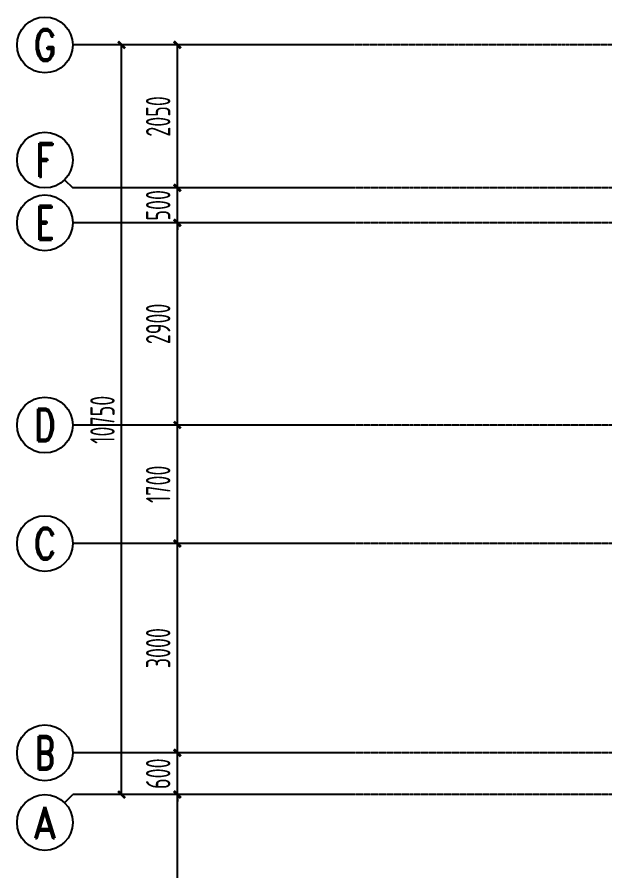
# Model space of a CAD drawing. Header units: millimetres. Extents: x -28014 to 297841, y -81741 to 47579.
# Drawn here: x 217306 to 225741, y -32653 to -20409 of the extents above; entities that cross this region are included whole.
import ezdxf
from ezdxf.enums import TextEntityAlignment as Align

# ---------------------------------------------------------------- set-up
doc = ezdxf.new("R2010")
doc.units = ezdxf.units.MM
doc.header["$MEASUREMENT"] = 0
doc.linetypes.add('DOTE', pattern=[2.42, 2, -0.2, 0.02, -0.2])
for name, color, linetype in [('A-轴网-文字', 3, 'Continuous'), ('A-轴网-轴标', 3, 'Continuous'), ('A-轴网-轴网', 1, 'DOTE'), ('AXIS_TEXT', 7, 'Continuous')]:
    doc.layers.add(name, color=color, linetype=linetype)
doc.styles.add('_TCH_AXIS', font='ROMAND', dxfattribs={"bigfont": 'HZTXT'})
doc.styles.add('_TCH_DIM_T3', font='HZS', dxfattribs={"width": 0.7, "bigfont": 'HZTXT'})
doc.styles.add('COMPLEX', font='COMPLEX')
doc.dimstyles.new('_TCH_ARCH&&100', dxfattribs={"dimtxt": 350, "dimasz": 100, "dimexe": 250, "dimexo": 300, "dimgap": 100, "dimtad": 1, "dimdec": 0, "dimzin": 0, "dimdsep": 46, "dimtxsty": '_TCH_DIM_T3', "dimblk": 'ARCHTICK', "dimcen": 0.09, "dimclrt": 7, "dimazin": 2, "dimtfac": 1, "dimtdec": 0, "dimtix": 1, "dimtmove": 2, "dimatfit": 3, "dimfxl": 1, "dimtolj": 1, "dimtzin": 0, "dimarcsym": 0})

# ---------------------------------------------------------------- blocks, each defined once
blk = doc.blocks.new('_AXISO')
blk.add_circle((0, 0), 0.5)
at = {"layer": 'AXIS_TEXT', "style": 'COMPLEX', "width": 1.041667}
blk.add_attdef('A', text='', height=0.56, dxfattribs=at).set_placement((-0.25, -0.28), (0.25, -0.28), align=Align.FIT)
blk = doc.blocks.new('_ArchTick')
at = {"color": 0, "linetype": 'ByBlock', "const_width": 0.4}
blk.add_lwpolyline([(-0.5, -0.5), (0.5, 0.5)], dxfattribs=at)
blk = doc.blocks.new('*D280')
at = {"layer": 'A-轴网-轴标', "color": 0, "lineweight": -2, "transparency": 16777216}
for p, q in [((5709, 14331), (2459, 14331)), ((2709, 3581), (2709, 14331)), ((5709, 3581), (2459, 3581))]:
    blk.add_line(p, q, dxfattribs=at)
at = {"layer": 'Defpoints', "color": 0, "transparency": 16777216}
for p in [(2709, 14331), (6009, 14331), (6009, 3581)]:
    blk.add_point(p, dxfattribs=at)
at = {"layer": 'A-轴网-轴标', "color": 0, "lineweight": -2, "transparency": 16777216, "xscale": 100, "yscale": 100, "zscale": 100}
for p, rotation in [((2709, 14331), 90), ((2709, 3581), 270)]:
    blk.add_blockref('_ArchTick', p, dxfattribs=dict(at, rotation=rotation))
at = {"layer": 'A-轴网-轴标', "color": 7, "transparency": 16777216, "insert": (2434, 8956), "char_height": 350, "attachment_point": 5, "rotation": 90, "style": '_TCH_DIM_T3'}
blk.add_mtext('\\A1;10750', dxfattribs=at)
blk = doc.blocks.new('*D281')
at = {"layer": 'A-轴网-轴标', "color": 0, "lineweight": -2, "transparency": 16777216}
for p, q in [((5709, 3581), (3259, 3581)), ((3509, 0), (3509, 3581)), ((5709, 0), (3259, 0))]:
    blk.add_line(p, q, dxfattribs=at)
at = {"layer": 'Defpoints', "color": 0, "transparency": 16777216}
for p in [(3509, 3581), (6009, 3581), (6009, 0)]:
    blk.add_point(p, dxfattribs=at)
at = {"layer": 'A-轴网-轴标', "color": 0, "lineweight": -2, "transparency": 16777216, "xscale": 100, "yscale": 100, "zscale": 100}
for p, rotation in [((3509, 3581), 90), ((3509, 0), 270)]:
    blk.add_blockref('_ArchTick', p, dxfattribs=dict(at, rotation=rotation))
at = {"layer": 'A-轴网-轴标', "color": 7, "transparency": 16777216, "insert": (3234, 1790), "char_height": 350, "attachment_point": 5, "rotation": 90, "style": '_TCH_DIM_T3'}
blk.add_mtext('\\A1;3581', dxfattribs=at)
blk = doc.blocks.new('*D282')
at = {"layer": 'A-轴网-轴标', "color": 0, "lineweight": -2, "transparency": 16777216}
for p, q in [((5709, 4181), (3259, 4181)), ((3509, 4181), (3509, 4281)), ((3509, 3581), (3509, 4181)), ((5709, 3581), (3259, 3581)), ((3509, 3581), (3509, 3481))]:
    blk.add_line(p, q, dxfattribs=at)
at = {"layer": 'Defpoints', "color": 0, "transparency": 16777216}
for p in [(3509, 4181), (6009, 4181), (6009, 3581)]:
    blk.add_point(p, dxfattribs=at)
at = {"layer": 'A-轴网-轴标', "color": 0, "lineweight": -2, "transparency": 16777216, "xscale": 100, "yscale": 100, "zscale": 100}
for p, rotation in [((3509, 4181), 270), ((3509, 3581), 90)]:
    blk.add_blockref('_ArchTick', p, dxfattribs=dict(at, rotation=rotation))
at = {"layer": 'A-轴网-轴标', "color": 7, "transparency": 16777216, "insert": (3234, 3881), "char_height": 350, "attachment_point": 5, "rotation": 90, "style": '_TCH_DIM_T3'}
blk.add_mtext('\\A1;600', dxfattribs=at)
blk = doc.blocks.new('*D283')
at = {"layer": 'A-轴网-轴标', "color": 0, "lineweight": -2, "transparency": 16777216}
for p, q in [((5709, 7181), (3259, 7181)), ((3509, 4181), (3509, 7181)), ((5709, 4181), (3259, 4181))]:
    blk.add_line(p, q, dxfattribs=at)
at = {"layer": 'Defpoints', "color": 0, "transparency": 16777216}
for p in [(3509, 7181), (6009, 7181), (6009, 4181)]:
    blk.add_point(p, dxfattribs=at)
at = {"layer": 'A-轴网-轴标', "color": 0, "lineweight": -2, "transparency": 16777216, "xscale": 100, "yscale": 100, "zscale": 100}
for p, rotation in [((3509, 7181), 90), ((3509, 4181), 270)]:
    blk.add_blockref('_ArchTick', p, dxfattribs=dict(at, rotation=rotation))
at = {"layer": 'A-轴网-轴标', "color": 7, "transparency": 16777216, "insert": (3234, 5681), "char_height": 350, "attachment_point": 5, "rotation": 90, "style": '_TCH_DIM_T3'}
blk.add_mtext('\\A1;3000', dxfattribs=at)
blk = doc.blocks.new('*D284')
at = {"layer": 'A-轴网-轴标', "color": 0, "lineweight": -2, "transparency": 16777216}
for p, q in [((5709, 8881), (3259, 8881)), ((3509, 7181), (3509, 8881)), ((5709, 7181), (3259, 7181))]:
    blk.add_line(p, q, dxfattribs=at)
at = {"layer": 'Defpoints', "color": 0, "transparency": 16777216}
for p in [(3509, 8881), (6009, 8881), (6009, 7181)]:
    blk.add_point(p, dxfattribs=at)
at = {"layer": 'A-轴网-轴标', "color": 0, "lineweight": -2, "transparency": 16777216, "xscale": 100, "yscale": 100, "zscale": 100}
for p, rotation in [((3509, 8881), 90), ((3509, 7181), 270)]:
    blk.add_blockref('_ArchTick', p, dxfattribs=dict(at, rotation=rotation))
at = {"layer": 'A-轴网-轴标', "color": 7, "transparency": 16777216, "insert": (3234, 8031), "char_height": 350, "attachment_point": 5, "rotation": 90, "style": '_TCH_DIM_T3'}
blk.add_mtext('\\A1;1700', dxfattribs=at)
blk = doc.blocks.new('*D285')
at = {"layer": 'A-轴网-轴标', "color": 0, "lineweight": -2, "transparency": 16777216}
for p, q in [((5709, 11781), (3259, 11781)), ((3509, 8881), (3509, 11781)), ((5709, 8881), (3259, 8881))]:
    blk.add_line(p, q, dxfattribs=at)
at = {"layer": 'Defpoints', "color": 0, "transparency": 16777216}
for p in [(3509, 11781), (6009, 11781), (6009, 8881)]:
    blk.add_point(p, dxfattribs=at)
at = {"layer": 'A-轴网-轴标', "color": 0, "lineweight": -2, "transparency": 16777216, "xscale": 100, "yscale": 100, "zscale": 100}
for p, rotation in [((3509, 11781), 90), ((3509, 8881), 270)]:
    blk.add_blockref('_ArchTick', p, dxfattribs=dict(at, rotation=rotation))
at = {"layer": 'A-轴网-轴标', "color": 7, "transparency": 16777216, "insert": (3234, 10331), "char_height": 350, "attachment_point": 5, "rotation": 90, "style": '_TCH_DIM_T3'}
blk.add_mtext('\\A1;2900', dxfattribs=at)
blk = doc.blocks.new('*D286')
at = {"layer": 'A-轴网-轴标', "color": 0, "lineweight": -2, "transparency": 16777216}
for p, q in [((3509, 12281), (3509, 12381)), ((5709, 12281), (3259, 12281)), ((3509, 11781), (3509, 12281)), ((5709, 11781), (3259, 11781)), ((3509, 11781), (3509, 11681))]:
    blk.add_line(p, q, dxfattribs=at)
at = {"layer": 'Defpoints', "color": 0, "transparency": 16777216}
for p in [(3509, 12281), (6009, 12281), (6009, 11781)]:
    blk.add_point(p, dxfattribs=at)
at = {"layer": 'A-轴网-轴标', "color": 0, "lineweight": -2, "transparency": 16777216, "xscale": 100, "yscale": 100, "zscale": 100}
for p, rotation in [((3509, 12281), 270), ((3509, 11781), 90)]:
    blk.add_blockref('_ArchTick', p, dxfattribs=dict(at, rotation=rotation))
at = {"layer": 'A-轴网-轴标', "color": 7, "transparency": 16777216, "insert": (3234, 12031), "char_height": 350, "attachment_point": 5, "rotation": 90, "style": '_TCH_DIM_T3'}
blk.add_mtext('\\A1;500', dxfattribs=at)
blk = doc.blocks.new('*D287')
at = {"layer": 'A-轴网-轴标', "color": 0, "lineweight": -2, "transparency": 16777216}
for p, q in [((5709, 14331), (3259, 14331)), ((3509, 12281), (3509, 14331)), ((5709, 12281), (3259, 12281))]:
    blk.add_line(p, q, dxfattribs=at)
at = {"layer": 'Defpoints', "color": 0, "transparency": 16777216}
for p in [(3509, 14331), (6009, 14331), (6009, 12281)]:
    blk.add_point(p, dxfattribs=at)
at = {"layer": 'A-轴网-轴标', "color": 0, "lineweight": -2, "transparency": 16777216, "xscale": 100, "yscale": 100, "zscale": 100}
for p, rotation in [((3509, 14331), 90), ((3509, 12281), 270)]:
    blk.add_blockref('_ArchTick', p, dxfattribs=dict(at, rotation=rotation))
at = {"layer": 'A-轴网-轴标', "color": 7, "transparency": 16777216, "insert": (3234, 13306), "char_height": 350, "attachment_point": 5, "rotation": 90, "style": '_TCH_DIM_T3'}
blk.add_mtext('\\A1;2050', dxfattribs=at)
blk = doc.blocks.new('dfgfthy')
at = {"layer": 'A-轴网-轴标'}
for p, q in [((6009.1, 14330.6), (2009.1, 14330.6)), ((1892, 12397.8), (2009.1, 12280.6)), ((6009.1, 12280.6), (2009.1, 12280.6)), ((6009.1, 11780.6), (2009.1, 11780.6)), ((6009.1, 8880.6), (2009.1, 8880.6)), ((6009.1, 7180.6), (2009.1, 7180.6)), ((6009.1, 4180.6), (2009.1, 4180.6)), ((1892, 3463.5), (2009.1, 3580.6)), ((6009.1, 3580.6), (2009.1, 3580.6))]:
    blk.add_line(p, q, dxfattribs=at)
at = {"layer": 'A-轴网-轴网'}
for p, q in [((30620.7, 14330.6), (5997.3, 14330.6)), ((30632.5, 12280.6), (6009.1, 12280.6)), ((30632.5, 11780.6), (6009.1, 11780.6)), ((30632.5, 8880.6), (6009.1, 8880.6)), ((30632.5, 7180.6), (6009.1, 7180.6)), ((30632.5, 4180.6), (6009.1, 4180.6)), ((30632.5, 3580.6), (6009.1, 3580.6))]:
    blk.add_line(p, q, dxfattribs=at)
at = {"layer": 'A-轴网-轴标'}
ref = blk.add_blockref('_AXISO', (1609.1, 14330.6), dxfattribs=dict(at, xscale=800, yscale=800, zscale=800))
ref.add_attrib('A', 'G', dxfattribs={"layer": 'A-轴网-文字', "height": 455.7, "style": '_TCH_AXIS', "width": 0.833333}).set_placement((1446.4, 14102.8), (1771.9, 14102.8), align=Align.FIT)
ref = blk.add_blockref('_AXISO', (1609.1, 12680.6), dxfattribs=dict(at, xscale=800, yscale=800, zscale=800))
ref.add_attrib('A', 'F', dxfattribs={"layer": 'A-轴网-文字', "height": 486.2, "style": '_TCH_AXIS', "width": 0.75}).set_placement((1470.2, 12437.5), (1748, 12437.5), align=Align.FIT)
ref = blk.add_blockref('_AXISO', (1609.1, 11780.6), dxfattribs=dict(at, xscale=800, yscale=800, zscale=800))
ref.add_attrib('A', 'E', dxfattribs={"layer": 'A-轴网-文字', "height": 486.2, "style": '_TCH_AXIS', "width": 0.75}).set_placement((1470.2, 11537.5), (1748, 11537.5), align=Align.FIT)
ref = blk.add_blockref('_AXISO', (1609.1, 8880.6), dxfattribs=dict(at, xscale=800, yscale=800, zscale=800))
ref.add_attrib('A', 'D', dxfattribs={"layer": 'A-轴网-文字', "height": 465.9, "style": '_TCH_AXIS', "width": 0.777778}).set_placement((1453.8, 8647.7), (1764.4, 8647.7), align=Align.FIT)
ref = blk.add_blockref('_AXISO', (1609.1, 7180.6), dxfattribs=dict(at, xscale=800, yscale=800, zscale=800))
ref.add_attrib('A', 'C', dxfattribs={"layer": 'A-轴网-文字', "height": 455.7, "style": '_TCH_AXIS', "width": 0.833333}).set_placement((1446.4, 6952.8), (1771.9, 6952.8), align=Align.FIT)
ref = blk.add_blockref('_AXISO', (1609.1, 4180.6), dxfattribs=dict(at, xscale=800, yscale=800, zscale=800))
ref.add_attrib('A', 'B', dxfattribs={"layer": 'A-轴网-文字', "height": 476.1, "style": '_TCH_AXIS', "width": 0.764706}).set_placement((1461.7, 3942.6), (1756.5, 3942.6), align=Align.FIT)
ref = blk.add_blockref('_AXISO', (1609.1, 3180.6), dxfattribs=dict(at, xscale=800, yscale=800, zscale=800))
ref.add_attrib('A', 'A', dxfattribs={"layer": 'A-轴网-文字', "height": 445.4, "style": '_TCH_AXIS', "width": 0.888889}).set_placement((1439.4, 2957.9), (1778.8, 2957.9), align=Align.FIT)
for p1, p2, distance, picture, middle in [((6009.1, 3580.6), (6009.1, 14330.6), 3300, '*D280', (2434.1, 8955.6)), ((6009.1, 12280.6), (6009.1, 14330.6), 2500, '*D287', (3234.1, 13305.6)), ((6009.1, 11780.6), (6009.1, 12280.6), 2500, '*D286', (3234.1, 12030.6)), ((6009.1, 8880.6), (6009.1, 11780.6), 2500, '*D285', (3234.1, 10330.6)), ((6009.1, 7180.6), (6009.1, 8880.6), 2500, '*D284', (3234.1, 8030.6)), ((6009.1, 4180.6), (6009.1, 7180.6), 2500, '*D283', (3234.1, 5680.6)), ((6009.1, 3580.6), (6009.1, 4180.6), 2500, '*D282', (3234.1, 3880.6)), ((6009.1, 0), (6009.1, 3580.6), 2500, '*D281', (3234.1, 1790.3))]:
    dim = blk.add_aligned_dim(p1=p1, p2=p2, distance=distance, dimstyle='_TCH_ARCH&&100', dxfattribs=at)
    dim.commit()
    dim.dimension.update_dxf_attribs({"geometry": picture, "text_midpoint": middle})

msp = doc.modelspace()

# ---------------------------------------------------------------- block references
msp.add_blockref('dfgfthy', (216097.097, -35139.657))

doc.saveas('drawing.dxf')
